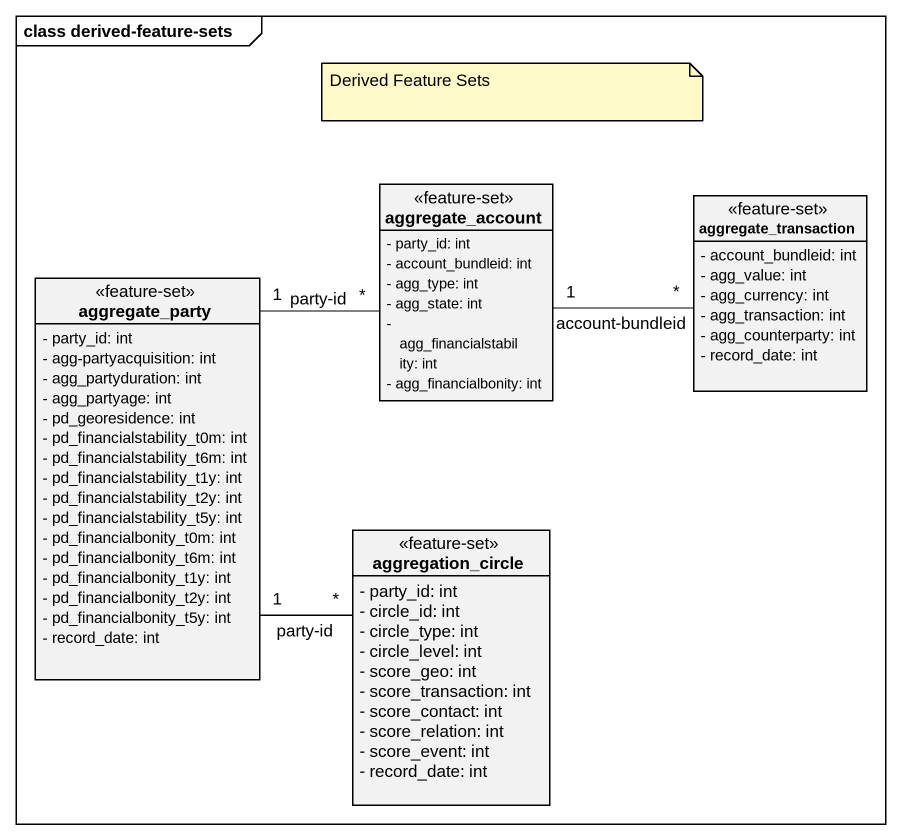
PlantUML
@startuml
mainframe class derived-feature-sets
hide circle
hide empty members
skinparam classAttributeIconSize 0
class aggregate_account <<feature-set>> {
  - party_id: int
  - account_bundleid: int
  - agg_type: int
  - agg_state: int
  - agg_financialstability: int
  - agg_financialbonity: int
}
class aggregate_transaction <<feature-set>> {
  - account_bundleid: int
  - agg_value: int
  - agg_currency: int
  - agg_transaction: int
  - agg_counterparty: int
  - record_date: int
}
class aggregate_party <<feature-set>> {
  - party_id: int
  - agg-partyacquisition: int
  - agg_partyduration: int
  - agg_partyage: int
  - pd_georesidence: int
  - pd_financialstability_t0m: int
  - pd_financialstability_t6m: int
  - pd_financialstability_t1y: int
  - pd_financialstability_t2y: int
  - pd_financialstability_t5y: int
  - pd_financialbonity_t0m: int
  - pd_financialbonity_t6m: int
  - pd_financialbonity_t1y: int
  - pd_financialbonity_t2y: int
  - pd_financialbonity_t5y: int
  - record_date: int
}
class aggregation_circle <<feature-set>> {
  - party_id: int
  - circle_id: int
  - circle_type: int
  - circle_level: int
  - score_geo: int
  - score_transaction: int
  - score_contact: int
  - score_relation: int
  - score_event: int
  - record_date: int
}
aggregate_account "1" -right- "*" aggregate_transaction : account-bundleid
aggregate_party "1" -right- "*" aggregate_account : party-id
aggregate_party "1" -- "*" aggregation_circle : party-id
note as N1
  Derived Feature Sets
end note
@enduml
